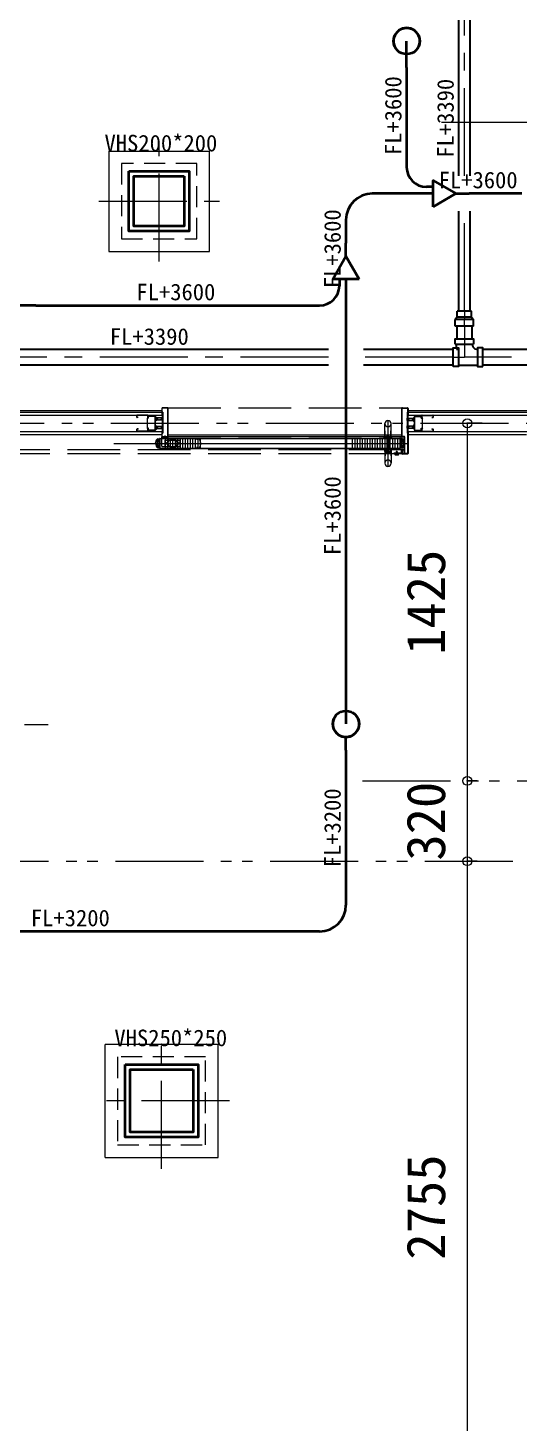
# Model space of a CAD drawing. Units: millimetres at full size. Extents: x -22551 to 92397, y -19340 to 14894.
# Drawn here: x -14276 to -12321, y -3469 to 2090 of the extents above; entities that cross this region are included whole.
import ezdxf
from ezdxf.enums import TextEntityAlignment as Align

# ---------------------------------------------------------------- set-up
doc = ezdxf.new("R2010")
doc.units = ezdxf.units.MM
doc.header["$LTSCALE"] = 70
doc.header["$PDMODE"] = 32
doc.header["$PDSIZE"] = 35
for name, pattern in [('CHAIN1', [8, 5, -1, 1, -1]), ('DASHED1', [1.8, 1.2, -0.6]), ('DASHED3', [4, 3, -1]), ('DOUBLE_CHAIN1', [8.8, 5, -1, 0.6, -0.6, 0.6, -1])]:
    doc.linetypes.add(name, pattern=pattern)
for name, color, linetype, lineweight in [('0-0_NoName', 7, 'Continuous', 15), ('1-6_配管－冷媒：冷媒配管用銅管', 5, 'Continuous', 40), ('2-0_通芯', 7, 'Continuous', 15), ('7-5_配管－給湯１１：ＨＴＬＰ', 7, 'Continuous', 15), ('7-C_配管－ドレン５：耐火二層管', 2, 'Continuous', 30), ('9-0_無題1', 5, 'Continuous', 40)]:
    doc.layers.add(name, color=color, linetype=linetype, lineweight=lineweight)
doc.styles.add('ＭＳ ゴシック', font='')
doc.styles.get('ＭＳ ゴシック').set_extended_font_data('MS Gothic')

# ---------------------------------------------------------------- blocks, each defined once
blk = doc.blocks.new('グループ部品-125')
at = {"layer": '2-0_通芯', "linetype": 'DOUBLE_CHAIN1'}
for p, q in [((-12629.45, 1714.3), (-3366.11, 1714.3)), ((-15176.92, 514.3), (-11285.68, 514.3)), ((-19833.39, -685.7), (-14195.09, -685.7)), ((-12944.02, -910.7), (-4791.66, -910.7)), ((-22551.09, -1230.7), (23861.61, -1230.7))]:
    blk.add_line(p, q, dxfattribs=at)
at = {"layer": '2-0_通芯'}
for p, q in [((-14593.39, 565.3), (-13742.39, 565.3)), ((-14593.39, 559.3), (-13742.39, 559.3)), ((-13742.39, 573.9), (-13742.39, 547.8)), ((-13740.79, 556.3), (-13742.39, 556.3)), ((-13740.79, 556.3), (-13740.79, 574.7)), ((-13718.99, 574.7), (-13740.79, 574.7)), ((-13738.49, 559.3), (-13740.79, 559.3)), ((-13740.79, 559.3), (-13740.79, 475.3)), ((-13719.79, 576.3), (-13739.99, 576.3)), ((-13738.49, 559.3), (-13738.49, 475.3)), ((-13718.99, 461.9), (-13718.99, 574.7)), ((-13717.39, 462.7), (-13717.39, 573.9)), ((-12787.39, 462.7), (-12787.39, 573.9)), ((-12785.79, 461.9), (-12785.79, 574.7)), ((-12785.79, 574.7), (-12763.99, 574.7)), ((-12784.99, 576.3), (-12764.79, 576.3)), ((-12766.29, 559.3), (-12763.99, 559.3)), ((-12763.99, 556.3), (-12763.99, 574.7)), ((-12763.99, 556.3), (-12762.39, 556.3)), ((-12762.39, 573.9), (-12762.39, 547.8)), ((-12762.39, 565.3), (-12070.39, 565.3)), ((-12762.39, 559.3), (-12070.39, 559.3)), ((-14604.89, 546.8), (-13742.39, 546.8)), ((-13842.39, 545.6), (-13842.39, 538)), ((-13798.19, 546), (-13841.59, 546)), ((-13841.59, 537.6), (-13841.59, 546)), ((-13837.39, 537.6), (-13841.59, 537.6)), ((-13798.59, 546.8), (-13841.19, 546.8)), ((-13837.39, 536.8), (-13841.19, 536.8)), ((-13837.39, 537.6), (-13837.39, 536.8)), ((-13798.19, 537.13), (-13800.19, 535.13)), ((-13800.19, 493.47), (-13800.19, 535.13)), ((-13797.74, 536.45), (-13799.39, 534.8)), ((-13799.39, 493.8), (-13799.39, 534.8)), ((-13798.19, 537.13), (-13798.19, 546)), ((-13797.39, 534.3), (-13797.39, 545.6)), ((-13795.09, 534.3), (-13797.39, 534.3)), ((-13769.69, 542), (-13795.09, 542)), ((-13795.09, 534.3), (-13795.09, 542)), ((-13769.79, 544.3), (-13794.99, 544.3)), ((-13769.69, 486.6), (-13769.69, 542)), ((-13767.39, 486.7), (-13767.39, 541.9)), ((-13766.36, 534.67), (-13760.02, 528.33)), ((-13764.75, 535.89), (-13758.79, 529.93)), ((-13738.89, 536.3), (-13762.89, 536.3)), ((-13738.89, 527.3), (-13762.89, 527.3)), ((-13738.89, 501.3), (-13762.89, 501.3)), ((-13740.04, 535.3), (-13751.59, 535.3)), ((-13737.73, 528.3), (-13751.59, 528.3)), ((-13740.38, 533.8), (-13745.15, 533.8)), ((-13737.4, 529.8), (-13745.15, 529.8)), ((-12854.89, 455.8), (-12854.89, 513.3)), ((-12842.39, 526.8), (-12842.39, 341.8)), ((-12829.89, 455.8), (-12829.89, 513.3)), ((-12767.38, 531.8), (-12759.63, 531.8)), ((-12767.38, 501.8), (-12759.63, 501.8)), ((-12767.04, 533.3), (-12753.19, 533.3)), ((-12767.04, 503.3), (-12753.19, 503.3)), ((-12765.89, 534.3), (-12741.89, 534.3)), ((-12765.89, 525.3), (-12741.89, 525.3)), ((-12765.89, 504.3), (-12741.89, 504.3)), ((-12764.73, 526.3), (-12753.19, 526.3)), ((-12764.4, 527.8), (-12759.63, 527.8)), ((-12762.39, 546.8), (-12070.39, 546.8)), ((-12739.84, 525.52), (-12745.98, 531.66)), ((-12739.84, 495.52), (-12745.98, 501.66)), ((-12738.42, 526.93), (-12744.76, 533.27)), ((-12738.42, 496.93), (-12744.76, 503.27)), ((-12737.39, 486.7), (-12737.39, 541.9)), ((-12735.09, 542), (-12709.69, 542)), ((-12735.09, 486.6), (-12735.09, 542)), ((-12734.99, 544.3), (-12709.79, 544.3)), ((-12709.69, 534.3), (-12709.69, 542)), ((-12709.69, 534.3), (-12707.39, 534.3)), ((-12707.39, 545.6), (-12707.39, 534.3)), ((-12707.04, 536.45), (-12705.39, 534.8)), ((-12706.59, 546), (-12663.19, 546)), ((-12706.59, 537.13), (-12706.59, 546)), ((-12706.59, 537.13), (-12704.59, 535.13)), ((-12706.19, 546.8), (-12663.59, 546.8)), ((-12705.39, 493.8), (-12705.39, 534.8)), ((-12704.59, 493.47), (-12704.59, 535.13)), ((-12667.39, 537.6), (-12663.19, 537.6)), ((-12667.39, 537.6), (-12667.39, 536.8)), ((-12667.39, 536.8), (-12663.59, 536.8)), ((-12663.19, 537.6), (-12663.19, 546)), ((-12662.39, 545.6), (-12662.39, 538)), ((-14567.39, 481.8), (-13742.39, 481.8)), ((-14567.39, 469.3), (-13742.39, 469.3)), ((-13842.39, 490.6), (-13842.39, 483)), ((-13841.59, 482.6), (-13841.59, 491)), ((-13837.39, 491), (-13841.59, 491)), ((-13798.19, 482.6), (-13841.59, 482.6)), ((-13837.39, 491.8), (-13841.19, 491.8)), ((-13798.59, 481.8), (-13841.19, 481.8)), ((-13837.39, 491.8), (-13837.39, 491)), ((-13800.19, 493.47), (-13798.19, 491.47)), ((-13799.39, 493.8), (-13797.74, 492.15)), ((-13798.19, 482.6), (-13798.19, 491.47)), ((-13795.09, 494.3), (-13797.39, 494.3)), ((-13797.39, 483), (-13797.39, 494.3)), ((-13795.09, 486.6), (-13795.09, 494.3)), ((-13769.69, 486.6), (-13795.09, 486.6)), ((-13769.79, 484.3), (-13794.99, 484.3)), ((-13767.31, 434.84), (-13763.42, 448.66)), ((-13766.36, 493.93), (-13760.02, 500.27)), ((-13765.76, 434.84), (-13761.97, 448.25)), ((-13764.75, 492.7), (-13758.79, 498.66)), ((-13738.89, 492.3), (-13762.89, 492.3)), ((-13759.89, 450.8), (-13759.89, 444.3)), ((-13758.6, 452.3), (-13752.39, 452.3)), ((-13758.39, 450.8), (-13758.39, 448.3)), ((-13758.39, 448.3), (-13757.39, 448.3)), ((-13757.39, 448.3), (-13757.39, 444.05)), ((-13753.74, 448.3), (-13756.89, 448.3)), ((-13756.39, 451.1), (-13753.59, 451.1)), ((-13756.19, 446.55), (-13756.19, 444.05)), ((-13755.69, 447.05), (-13754.39, 447.05)), ((-13753.89, 446.55), (-13753.89, 442.05)), ((-13753.74, 447.3), (-13753.28, 445.19)), ((-13753.59, 451.1), (-13753.59, 448.3)), ((-13753.59, 448.3), (-13752.39, 448.3)), ((-13752.79, 444.8), (-13750.89, 444.8)), ((-13752.75, 447.46), (-13752.39, 445.8)), ((-13752.39, 452.3), (-13752.39, 448.3)), ((-13752.39, 445.8), (-13750.89, 445.8)), ((-13751.99, 453.4), (-13751.99, 446.8)), ((-13751.99, 446.8), (-13751.39, 446.8)), ((-13737.73, 500.3), (-13751.59, 500.3)), ((-13740.04, 493.3), (-13751.59, 493.3)), ((-13751.39, 453.7), (-13751.39, 446.8)), ((-13751.39, 453.7), (-12793.39, 453.7)), ((-13751.09, 454.3), (-12793.69, 454.3)), ((-13750.89, 453.55), (-13750.39, 453.55)), ((-13750.89, 423.8), (-13750.89, 444.8)), ((-13749.89, 453.7), (-13749.89, 414.9)), ((-13737.4, 498.8), (-13745.15, 498.8)), ((-13740.38, 494.8), (-13745.15, 494.8)), ((-13742.39, 480.8), (-13742.39, 462.7)), ((-13742.39, 478.3), (-13740.79, 478.3)), ((-13742.39, 460.3), (-13717.39, 460.3)), ((-13742.39, 454.3), (-13742.39, 460.3)), ((-13742.39, 457.1), (-13717.39, 457.1)), ((-13740.79, 461.9), (-13740.79, 478.3)), ((-13740.79, 475.3), (-13738.49, 475.3)), ((-13740.79, 461.9), (-13718.99, 461.9)), ((-13739.99, 460.3), (-13719.79, 460.3)), ((-13729.89, 453.7), (-13729.89, 414.9)), ((-13719.89, 453.7), (-13719.89, 414.9)), ((-13717.39, 468.3), (-12787.39, 468.3)), ((-13717.39, 462.3), (-12787.39, 462.3)), ((-13715.79, 460.3), (-13686.39, 460.3)), ((-13715.79, 454.3), (-13686.39, 454.3)), ((-13709.89, 453.7), (-13709.89, 414.9)), ((-13699.89, 453.7), (-13699.89, 414.9)), ((-13689.89, 453.7), (-13689.89, 414.9)), ((-13679.89, 453.7), (-13679.89, 414.9)), ((-13669.89, 453.7), (-13669.89, 414.9)), ((-13659.89, 453.7), (-13659.89, 414.9)), ((-13649.89, 453.7), (-13649.89, 414.9)), ((-13639.89, 453.7), (-13639.89, 414.9)), ((-13629.89, 453.7), (-13629.89, 414.9)), ((-13619.89, 453.7), (-13619.89, 414.9)), ((-13609.89, 453.7), (-13609.89, 414.9)), ((-13599.89, 453.7), (-13599.89, 414.9)), ((-13589.89, 453.7), (-13589.89, 414.9)), ((-12984.89, 453.7), (-12984.89, 414.9)), ((-12974.89, 453.7), (-12974.89, 414.9)), ((-12964.89, 453.7), (-12964.89, 414.9)), ((-12954.89, 453.7), (-12954.89, 414.9)), ((-12944.89, 453.7), (-12944.89, 414.9)), ((-12934.89, 453.7), (-12934.89, 414.9)), ((-12924.89, 453.7), (-12924.89, 414.9)), ((-12914.89, 453.7), (-12914.89, 414.9)), ((-12904.89, 453.7), (-12904.89, 414.9)), ((-12894.89, 453.7), (-12894.89, 414.9)), ((-12884.89, 453.7), (-12884.89, 414.9)), ((-12874.89, 453.7), (-12874.89, 414.9)), ((-12864.89, 453.7), (-12864.89, 414.9)), ((-12857.39, 455.8), (-12827.39, 455.8)), ((-12857.39, 454.3), (-12857.39, 455.8)), ((-12857.39, 454.3), (-12827.39, 454.3)), ((-12854.89, 453.7), (-12854.89, 414.9)), ((-12827.39, 454.3), (-12827.39, 455.8)), ((-12824.89, 453.7), (-12824.89, 414.9)), ((-12814.89, 453.7), (-12814.89, 414.9)), ((-12804.89, 453.7), (-12804.89, 414.9)), ((-12794.89, 453.7), (-12794.89, 414.9)), ((-12793.89, 453.55), (-12794.39, 453.55)), ((-12793.89, 448.55), (-12793.89, 445.8)), ((-12793.39, 448.55), (-12793.89, 448.55)), ((-12792.39, 445.8), (-12793.89, 445.8)), ((-12791.99, 444.8), (-12793.89, 444.8)), ((-12793.89, 444.8), (-12793.89, 423.8)), ((-12793.39, 453.7), (-12793.39, 446.8)), ((-12792.79, 446.8), (-12793.39, 446.8)), ((-12792.79, 453.4), (-12792.79, 446.8)), ((-12792.39, 452.3), (-12792.39, 448.3)), ((-12786.17, 452.3), (-12792.39, 452.3)), ((-12791.19, 448.3), (-12792.39, 448.3)), ((-12792.03, 447.46), (-12792.39, 445.8)), ((-12791.04, 447.3), (-12791.5, 445.19)), ((-12791.19, 451.1), (-12791.19, 448.3)), ((-12788.39, 451.1), (-12791.19, 451.1)), ((-12791.04, 448.3), (-12787.89, 448.3)), ((-12790.89, 446.55), (-12790.89, 442.05)), ((-12789.09, 447.05), (-12790.39, 447.05)), ((-12788.59, 446.55), (-12788.59, 444.05)), ((-12786.39, 450.8), (-12786.39, 448.3)), ((-12778.19, 461.9), (-12785.79, 461.9)), ((-12777.39, 460.3), (-12784.99, 460.3)), ((-12784.89, 450.8), (-12784.89, 444.3)), ((-12779.02, 434.84), (-12782.81, 448.25)), ((-12777.46, 434.84), (-12781.36, 448.66)), ((-12777.39, 395.3), (-12777.39, 460.3)), ((-12775.79, 394.5), (-12775.79, 459.5)), ((-12763.99, 475.3), (-12766.29, 475.3)), ((-12765.89, 495.3), (-12741.89, 495.3)), ((-12764.73, 496.3), (-12753.19, 496.3)), ((-12764.4, 497.8), (-12759.63, 497.8)), ((-12762.39, 478.3), (-12763.99, 478.3)), ((-12763.99, 392.9), (-12763.99, 478.3)), ((-12762.39, 481.8), (-11990.89, 481.8)), ((-12762.39, 480.8), (-12762.39, 393.7)), ((-12762.39, 469.3), (-12290.89, 469.3)), ((-12735.09, 486.6), (-12709.69, 486.6)), ((-12734.99, 484.3), (-12709.79, 484.3)), ((-12709.69, 494.3), (-12707.39, 494.3)), ((-12709.69, 486.6), (-12709.69, 494.3)), ((-12707.39, 494.3), (-12707.39, 483)), ((-12705.39, 493.8), (-12707.04, 492.15)), ((-12704.59, 493.47), (-12706.59, 491.47)), ((-12706.59, 482.6), (-12706.59, 491.47)), ((-12706.59, 482.6), (-12663.19, 482.6)), ((-12706.19, 481.8), (-12663.59, 481.8)), ((-12667.39, 491.8), (-12663.59, 491.8)), ((-12667.39, 491.8), (-12667.39, 491)), ((-12667.39, 491), (-12663.19, 491)), ((-12663.19, 482.6), (-12663.19, 491)), ((-12662.39, 490.6), (-12662.39, 483)), ((-13933.64, 434.3), (-12762.39, 434.3)), ((-13767.31, 433.76), (-13763.42, 419.94)), ((-13765.76, 433.76), (-13761.97, 420.35)), ((-13759.89, 444.3), (-13758.89, 444.3)), ((-13759.89, 417.8), (-13759.89, 424.3)), ((-13759.89, 424.3), (-13758.89, 424.3)), ((-13758.89, 424.3), (-13758.89, 444.3)), ((-13758.6, 416.3), (-13752.39, 416.3)), ((-13758.39, 417.8), (-13758.39, 420.3)), ((-13758.39, 420.3), (-13757.39, 420.3)), ((-13757.39, 444.05), (-13756.19, 444.05)), ((-13757.39, 442.05), (-13753.89, 442.05)), ((-13757.39, 426.55), (-13757.39, 442.05)), ((-13757.39, 426.55), (-13753.89, 426.55)), ((-13757.39, 420.3), (-13757.39, 424.55)), ((-13757.39, 424.55), (-13756.19, 424.55)), ((-13753.74, 420.3), (-13756.89, 420.3)), ((-13756.39, 417.5), (-13753.59, 417.5)), ((-13756.19, 422.05), (-13756.19, 424.55)), ((-13755.69, 421.55), (-13754.39, 421.55)), ((-13753.89, 422.05), (-13753.89, 426.55)), ((-13753.74, 421.3), (-13753.28, 423.41)), ((-13753.59, 420.3), (-13752.39, 420.3)), ((-13753.59, 417.5), (-13753.59, 420.3)), ((-13752.79, 423.8), (-13750.89, 423.8)), ((-13752.75, 421.14), (-13752.39, 422.8)), ((-13752.39, 422.8), (-13750.89, 422.8)), ((-13752.39, 416.3), (-13752.39, 420.3)), ((-13751.99, 421.8), (-13751.99, 415.2)), ((-13751.39, 420.05), (-13750.89, 420.05)), ((-13751.39, 414.9), (-12793.39, 414.9)), ((-13751.09, 414.3), (-12793.69, 414.3)), ((-13750.89, 420.05), (-13750.89, 422.8)), ((-13750.89, 415.05), (-13750.39, 415.05)), ((-13715.79, 414.3), (-13686.39, 414.3)), ((-12857.39, 414.3), (-12857.39, 412.8)), ((-12857.39, 414.3), (-12827.39, 414.3)), ((-12854.89, 412.8), (-12854.89, 355.3)), ((-12829.89, 412.8), (-12829.89, 355.3)), ((-12827.39, 414.3), (-12827.39, 412.8)), ((-12793.89, 415.05), (-12794.39, 415.05)), ((-12791.99, 423.8), (-12793.89, 423.8)), ((-12792.39, 422.8), (-12793.89, 422.8)), ((-12792.79, 421.8), (-12793.39, 421.8)), ((-12793.39, 421.8), (-12793.39, 414.9)), ((-12792.79, 421.8), (-12792.79, 415.2)), ((-12792.03, 421.14), (-12792.39, 422.8)), ((-12792.39, 416.3), (-12792.39, 420.3)), ((-12791.19, 420.3), (-12792.39, 420.3)), ((-12786.17, 416.3), (-12792.39, 416.3)), ((-12791.04, 421.3), (-12791.5, 423.41)), ((-12791.19, 417.5), (-12791.19, 420.3)), ((-12788.39, 417.5), (-12791.19, 417.5)), ((-12791.04, 420.3), (-12787.89, 420.3)), ((-12787.39, 442.05), (-12790.89, 442.05)), ((-12787.39, 426.55), (-12790.89, 426.55)), ((-12790.89, 422.05), (-12790.89, 426.55)), ((-12789.09, 421.55), (-12790.39, 421.55)), ((-12787.39, 444.05), (-12788.59, 444.05)), ((-12787.39, 424.55), (-12788.59, 424.55)), ((-12788.59, 422.05), (-12788.59, 424.55)), ((-12787.39, 426.55), (-12787.39, 442.05)), ((-12787.39, 420.3), (-12787.39, 424.55)), ((-12786.39, 420.3), (-12787.39, 420.3)), ((-12787.39, 405.9), (-12787.39, 393.7)), ((-12786.39, 417.8), (-12786.39, 420.3)), ((-12784.89, 444.3), (-12785.89, 444.3)), ((-12785.89, 424.3), (-12785.89, 444.3)), ((-12784.89, 424.3), (-12785.89, 424.3)), ((-12777.39, 406.7), (-12785.79, 406.7)), ((-12785.79, 406.7), (-12785.79, 392.9)), ((-12763.99, 392.9), (-12785.79, 392.9)), ((-12777.39, 408.3), (-12784.99, 408.3)), ((-12764.79, 391.3), (-12784.99, 391.3)), ((-12784.89, 417.8), (-12784.89, 424.3)), ((-12779.02, 433.76), (-12782.81, 420.35)), ((-12777.46, 433.76), (-12781.36, 419.94)), ((-12764.99, 394.5), (-12775.79, 394.5)), ((-12764.99, 392.9), (-12764.99, 394.5))]:
    blk.add_line(p, q, dxfattribs=at)
at = {"layer": '2-0_通芯', "linetype": 'DASHED3'}
for p, q in [((-13717.39, 576.3), (-12784.99, 576.3)), ((-12766.29, 559.3), (-12766.29, 475.3)), ((-12763.99, 559.3), (-12763.99, 475.3)), ((-13742.39, 422.8), (-13742.39, 454.3)), ((-13734.14, 457.1), (-13732.14, 459.1)), ((-13732.14, 460.3), (-13732.14, 459.1)), ((-13727.64, 459.1), (-13732.14, 459.1)), ((-13729.89, 452.8), (-13729.89, 465.3)), ((-13729.89, 446.8), (-13669.89, 446.8)), ((-13729.89, 421.8), (-13729.89, 446.8)), ((-13727.64, 460.3), (-13727.64, 459.1)), ((-13725.64, 457.1), (-13727.64, 459.1)), ((-13717.39, 460.3), (-12784.99, 460.3)), ((-13669.89, 421.8), (-13669.89, 446.8)), ((-13596.17, 452.3), (-13602.39, 452.3)), ((-13602.39, 448.3), (-13602.39, 452.3)), ((-13587.39, 434.58), (-13591.36, 448.66)), ((-12853.39, 455.8), (-12853.39, 483.66)), ((-12846.39, 468.01), (-12846.39, 401.3)), ((-12844.89, 453.7), (-12844.89, 414.9)), ((-12838.39, 401.3), (-12838.39, 468.01)), ((-12834.89, 453.7), (-12834.89, 414.9)), ((-12831.39, 455.8), (-12831.39, 483.66)), ((-12787.89, 460.3), (-12787.89, 393.3)), ((-12787.89, 408.3), (-14567.39, 408.3)), ((-12787.89, 393.3), (-14567.39, 393.3)), ((-13741.39, 421.8), (-13669.89, 421.8)), ((-13727.39, 434.3), (-13672.49, 434.3)), ((-13722.39, 439.3), (-13722.39, 429.3)), ((-13677.39, 429.3), (-13677.39, 439.3)), ((-13602.39, 416.3), (-13602.39, 420.3)), ((-13596.17, 416.3), (-13602.39, 416.3)), ((-13587.39, 434.02), (-13591.36, 419.94)), ((-13587.39, 434.58), (-13587.39, 434.02)), ((-12857.39, 412.8), (-12827.39, 412.8)), ((-12855.49, 404.8), (-12850.31, 404.8)), ((-12854.69, 401.3), (-12854.89, 401.3)), ((-12854.69, 401.3), (-12854.69, 408.3)), ((-12854.69, 408.3), (-12852.69, 406.3)), ((-12854.69, 401.3), (-12852.69, 403.3)), ((-12853.39, 412.8), (-12853.39, 384.93)), ((-12852.89, 412.8), (-12852.89, 402.3)), ((-12852.69, 406.3), (-12850.31, 406.3)), ((-12852.69, 403.3), (-12850.31, 403.3)), ((-12851.89, 401.3), (-12832.89, 401.3)), ((-12849.39, 401.3), (-12849.39, 397.64)), ((-12835.39, 399.3), (-12849.39, 399.3)), ((-12835.39, 401.3), (-12835.39, 397.64)), ((-12832.09, 406.3), (-12834.47, 406.3)), ((-12834.47, 404.8), (-12829.29, 404.8)), ((-12832.09, 403.3), (-12834.47, 403.3)), ((-12830.09, 408.3), (-12832.09, 406.3)), ((-12830.09, 401.3), (-12832.09, 403.3)), ((-12831.89, 412.8), (-12831.89, 402.3)), ((-12831.39, 412.8), (-12831.39, 384.93)), ((-12830.09, 401.3), (-12830.09, 408.3)), ((-12830.09, 401.3), (-12829.89, 401.3)), ((-12817.39, 394.5), (-12817.39, 396.1)), ((-12817.39, 394.5), (-12789.79, 394.5)), ((-12813.39, 392.5), (-12813.89, 392)), ((-12813.89, 388.5), (-12813.89, 392)), ((-12801.39, 392.5), (-12813.39, 392.5)), ((-12812.39, 392.5), (-12812.39, 393.3)), ((-12809.39, 402.1), (-12809.39, 393.3)), ((-12807.39, 387.5), (-12807.39, 402.5)), ((-12805.79, 402.5), (-12805.39, 402.1)), ((-12805.39, 402.1), (-12805.39, 393.3)), ((-12802.39, 392.5), (-12802.39, 393.3)), ((-12801.39, 392.5), (-12800.89, 392)), ((-12800.89, 388.5), (-12800.89, 392)), ((-12788.99, 407.5), (-12787.39, 407.5)), ((-12787.39, 396.9), (-12787.39, 407.5)), ((-12812.89, 387.5), (-12813.89, 388.5)), ((-12801.89, 387.5), (-12812.89, 387.5)), ((-12800.89, 388.5), (-12801.89, 387.5))]:
    blk.add_line(p, q, dxfattribs=at)
at = {"layer": '2-0_通芯'}
for points in [[(-13759.89, 450.8), (-13757.39, 450.8), (-13756.39, 451.1)], [(-13756.39, 445.8), (-13756.39, 447.3), (-13753.74, 447.3)], [(-13751.39, 448.55), (-13750.89, 448.55), (-13750.89, 445.8)], [(-13717.39, 451.8), (-13717.39, 454.3), (-13717.39, 460.3)], [(-12788.39, 445.8), (-12788.39, 447.3), (-12791.04, 447.3)], [(-12784.89, 450.8), (-12787.39, 450.8), (-12788.39, 451.1)], [(-12786.39, 448.3), (-12787.39, 448.3), (-12787.39, 444.05)], [(-13759.89, 417.8), (-13757.39, 417.8), (-13756.39, 417.5)], [(-13756.39, 422.8), (-13756.39, 421.3), (-13753.74, 421.3)], [(-13751.99, 421.8), (-13751.39, 421.8), (-13751.39, 414.9)], [(-13749.89, 434.6), (-13750.19, 434.3), (-13749.89, 434)], [(-12794.89, 434), (-12794.59, 434.3), (-12794.89, 434.6)], [(-12793.39, 420.05), (-12793.89, 420.05), (-12793.89, 422.8)], [(-12788.39, 422.8), (-12788.39, 421.3), (-12791.04, 421.3)], [(-12784.89, 417.8), (-12787.39, 417.8), (-12788.39, 417.5)]]:
    blk.add_lwpolyline(points, dxfattribs=at)
at = {"layer": '2-0_通芯', "linetype": 'DASHED3'}
for points in [[(-12817.39, 396.1), (-12788.99, 396.1), (-12788.99, 407.5)], [(-12805.79, 402.5), (-12808.99, 402.5), (-12809.39, 402.1)]]:
    blk.add_lwpolyline(points, dxfattribs=at)
at = {"layer": '2-0_通芯'}
for centre in [(-13762.89, 531.8), (-13762.89, 496.8), (-12741.89, 529.8), (-12741.89, 499.8)]:
    blk.add_circle(centre, 4.5, dxfattribs=at)
at = {"layer": '2-0_通芯', "linetype": 'DASHED3'}
for centre, radius in [((-13699.89, 434.3), 17.5), ((-13722.39, 434.3), 3.25), ((-13722.39, 434.3), 3), ((-13722.39, 434.3), 2.5), ((-13677.39, 434.3), 3.25), ((-13677.39, 434.3), 3), ((-13677.39, 434.3), 2.5)]:
    blk.add_circle(centre, radius, dxfattribs=at)
at = {"layer": '2-0_通芯'}
for centre, radius, start, end in [((-13739.99, 573.9), 2.4, 90, 180), ((-13719.79, 573.9), 2.4, 0, 90), ((-12784.99, 573.9), 2.4, 90, 180), ((-12764.79, 573.9), 2.4, 0, 90), ((-13841.19, 545.6), 1.2, 90, 180), ((-13841.19, 538), 1.2, 180, 270), ((-13798.59, 545.6), 1.2, 0, 90), ((-13798.59, 537.3), 1.2, 315, 0), ((-13794.99, 541.9), 2.4, 90, 180), ((-13769.79, 541.9), 2.4, 0, 90), ((-13766.82, 535.26), 4.02, 14.9838, 98.17994), ((-13766.82, 528.34), 4.02, 261.82006, 345.0162), ((-13766.82, 500.26), 4.02, 14.9838, 98.17994), ((-13740.79, 536.3), 1, 90, 244.15807), ((-13740.79, 534.5), 1, 90, 244.15807), ((-13740.79, 532.7), 1, 90, 244.15807), ((-13740.79, 530.9), 1, 90, 244.15807), ((-13740.79, 529.1), 1, 90, 244.15807), ((-13740.79, 527.3), 1, 90, 270), ((-13740.79, 501.3), 1, 90, 270), ((-13740.79, 499.5), 1, 115.84193, 270), ((-13737.95, 534.05), 2.44, 112.61986, 247.38014), ((-13739.83, 534.05), 2.44, 292.61986, 67.38014), ((-13739.83, 529.55), 2.44, 292.61986, 67.38014), ((-13739.83, 499.05), 2.44, 292.61986, 67.38014), ((-12842.39, 513.3), 12.5, 0, 180), ((-12764.95, 532.05), 2.44, 112.61986, 247.38014), ((-12764.95, 527.55), 2.44, 112.61986, 247.38014), ((-12764.95, 502.05), 2.44, 112.61986, 247.38014), ((-12766.83, 527.55), 2.44, 292.61986, 67.38014), ((-12763.99, 534.3), 1, 270, 90), ((-12763.99, 532.5), 1, 270, 64.15807), ((-12763.99, 530.7), 1, 270, 64.15807), ((-12763.99, 528.9), 1, 270, 64.15807), ((-12763.99, 527.1), 1, 270, 64.15807), ((-12763.99, 525.3), 1, 270, 64.15807), ((-12763.99, 504.3), 1, 270, 90), ((-12763.99, 502.5), 1, 270, 64.15807), ((-12763.99, 500.7), 1, 270, 64.15807), ((-12737.96, 533.26), 4.02, 81.82006, 165.0162), ((-12737.96, 526.34), 4.02, 194.9838, 278.17994), ((-12737.96, 503.26), 4.02, 81.82006, 165.0162), ((-12734.99, 541.9), 2.4, 90, 180), ((-12709.79, 541.9), 2.4, 0, 90), ((-12706.19, 545.6), 1.2, 90, 180), ((-12706.19, 537.3), 1.2, 180, 225), ((-12663.59, 545.6), 1.2, 0, 90), ((-12663.59, 538), 1.2, 270, 0), ((-13841.19, 490.6), 1.2, 90, 180), ((-13841.19, 483), 1.2, 180, 270), ((-13798.59, 483), 1.2, 270, 0), ((-13798.59, 491.3), 1.2, 0, 45), ((-13794.99, 486.7), 2.4, 180, 270), ((-13769.79, 486.7), 2.4, 270, 0), ((-13766.82, 493.34), 4.02, 261.82006, 345.0162), ((-13758.6, 447.3), 5, 90, 164.24546), ((-13758.6, 447.3), 3.5, 111.53229, 164.24546), ((-13756.89, 447.8), 0.5, 90, 180), ((-13756.89, 445.8), 0.5, 180, 270), ((-13756.89, 445.8), 0.5, 270, 0), ((-13755.69, 446.55), 0.5, 90, 180), ((-13754.39, 446.55), 0.5, 0, 90), ((-13753.74, 447.3), 1, 9.21899, 90), ((-13752.79, 445.3), 0.5, 192.33073, 270), ((-13751.09, 453.4), 0.9, 90, 180), ((-13750.89, 453.05), 0.5, 89.99996, 180.00004), ((-13750.39, 453.05), 0.5, 359.99996, 90.00004), ((-13739.99, 462.7), 2.4, 180, 270), ((-13740.79, 497.7), 1, 115.84193, 270), ((-13740.79, 495.9), 1, 115.84193, 270), ((-13740.79, 494.1), 1, 115.84193, 270), ((-13740.79, 492.3), 1, 115.84193, 270), ((-13737.95, 494.55), 2.44, 112.61986, 247.38014), ((-13739.83, 494.55), 2.44, 292.61986, 67.38014), ((-13719.79, 462.7), 2.4, 270, 0), ((-12794.39, 453.05), 0.5, 89.99996, 180.00004), ((-12793.89, 453.05), 0.5, 359.99996, 90.00004), ((-12793.69, 453.4), 0.9, 0, 90), ((-12791.04, 447.3), 1, 90, 170.78101), ((-12791.99, 445.3), 0.5, 270, 347.66927), ((-12790.39, 446.55), 0.5, 90, 180), ((-12789.09, 446.55), 0.5, 0, 90), ((-12787.89, 445.8), 0.5, 180, 270), ((-12787.89, 447.8), 0.5, 0, 90), ((-12787.89, 445.8), 0.5, 270, 0), ((-12784.99, 462.7), 2.4, 180, 270), ((-12786.17, 447.3), 5, 15.75454, 90), ((-12786.17, 447.3), 3.5, 15.75454, 68.46771), ((-12778.19, 459.5), 2.4, 0, 90), ((-12764.95, 497.55), 2.44, 112.61986, 247.38014), ((-12766.83, 497.55), 2.44, 292.61986, 67.38014), ((-12763.99, 498.9), 1, 270, 64.15807), ((-12763.99, 497.1), 1, 270, 64.15807), ((-12763.99, 495.3), 1, 270, 64.15807), ((-12737.96, 496.34), 4.02, 194.9838, 278.17994), ((-12734.99, 486.7), 2.4, 180, 270), ((-12709.79, 486.7), 2.4, 270, 0), ((-12706.19, 491.3), 1.2, 135, 180), ((-12706.19, 483), 1.2, 180, 270), ((-12663.59, 490.6), 1.2, 0, 90), ((-12663.59, 483), 1.2, 270, 0), ((-13765.39, 434.3), 2, 164.24546, 195.75454), ((-13763.83, 434.3), 2, 164.24546, 195.75454), ((-13758.6, 421.3), 5, 195.75454, 270), ((-13758.6, 421.3), 3.5, 195.75454, 248.46771), ((-13756.89, 422.8), 0.5, 90, 180), ((-13756.89, 420.8), 0.5, 180, 270), ((-13756.89, 422.8), 0.5, 0, 90), ((-13755.69, 422.05), 0.5, 180, 270), ((-13754.39, 422.05), 0.5, 270, 0), ((-13753.74, 421.3), 1, 270, 350.78101), ((-13752.79, 423.3), 0.5, 90, 167.66927), ((-13751.09, 415.2), 0.9, 180, 270), ((-13750.89, 415.55), 0.5, 179.99996, 270.00004), ((-13750.39, 415.55), 0.5, 269.99996, 0.00004), ((-12794.39, 415.55), 0.5, 179.99996, 270.00004), ((-12793.89, 415.55), 0.5, 269.99996, 0.00004), ((-12793.69, 415.2), 0.9, 270, 0), ((-12791.04, 421.3), 1, 189.21899, 270), ((-12791.99, 423.3), 0.5, 12.33073, 90), ((-12790.39, 422.05), 0.5, 180, 270), ((-12789.09, 422.05), 0.5, 270, 0), ((-12787.89, 422.8), 0.5, 90, 180), ((-12787.89, 422.8), 0.5, 0, 90), ((-12787.89, 420.8), 0.5, 270, 0), ((-12784.99, 405.9), 2.4, 90, 180), ((-12784.99, 393.7), 2.4, 180, 270), ((-12786.17, 421.3), 5, 270, 344.24546), ((-12786.17, 421.3), 3.5, 291.53229, 344.24546), ((-12780.95, 434.3), 2, 344.24546, 15.75454), ((-12779.39, 434.3), 2, 344.24546, 15.75454), ((-12774.99, 395.3), 2.4, 180, 270), ((-12764.79, 393.7), 2.4, 270, 0), ((-12842.39, 355.3), 12.5, 180, 0)]:
    blk.add_arc(centre, radius, start, end, dxfattribs=at)
at = {"layer": '2-0_通芯', "linetype": 'DASHED3'}
for centre, radius, start, end in [((-12842.39, 513.3), 12.5, 180, 0), ((-13712.39, 451.8), 5, 180, 270), ((-13670.89, 445.8), 1, 0, 90), ((-13596.17, 447.3), 5, 15.75454, 90), ((-13741.39, 422.8), 1, 180, 270), ((-13670.89, 422.8), 1, 270, 0), ((-13596.17, 421.3), 5, 270, 344.24546), ((-12844.98, 404.8), 10.51, 160.54484, 199.45516), ((-12851.89, 402.3), 1, 180, 270), ((-12846.39, 397.64), 3, 180, 254.53399), ((-12842.39, 412.1), 18, 254.53399, 285.46601), ((-12838.39, 397.64), 3, 285.46601, 0), ((-12832.89, 402.3), 1, 270, 0), ((-12839.8, 404.8), 10.51, 340.54484, 19.45516), ((-12789.79, 396.9), 2.4, 270, 0), ((-12842.39, 355.3), 12.5, 0, 180)]:
    blk.add_arc(centre, radius, start, end, dxfattribs=at)

msp = doc.modelspace()

# ---------------------------------------------------------------- linework, layer by layer
at = {"layer": '0-0_NoName'}
for p, q in [((-12526.65, 514.3), (-12526.65, -910.7)), ((-12467.99, 514.3), (-12526.65, 514.3)), ((-12526.65, -910.7), (-12526.65, -1230.7)), ((-12486.88, -910.7), (-12526.65, -910.7)), ((-12526.65, -1230.7), (-12526.65, -3985.7)), ((-12486.88, -1230.7), (-12526.65, -1230.7))]:
    msp.add_line(p, q, dxfattribs=at)
for p in [(-12526.65, 514.3), (-12526.65, -910.7), (-12526.65, -1230.7)]:
    msp.add_point(p, dxfattribs=at)
at = {"layer": '1-6_配管－冷媒：冷媒配管用銅管'}
for p, q in [((-12768.05, 1932.32), (-12768.05, 2037.32)), ((-12768.05, 1932.32), (-12768.05, 1534.92)), ((-12663.05, 1456.17), (-12689.3, 1456.17)), ((-12820.55, 1429.92), (-12904.69, 1429.92)), ((-12663.05, 1429.92), (-12820.55, 1429.92)), ((-12310.14, 1429.92), (-12519.61, 1429.92)), ((-13009.69, 1324.92), (-13009.69, 1232.17)), ((-13035.94, 1088.74), (-13035.94, 1062.49)), ((-13009.69, 1088.74), (-13009.69, 931.24)), ((-14243.82, 983.74), (-14348.82, 983.74)), ((-14243.82, 983.74), (-13114.69, 983.74)), ((-13009.69, 931.24), (-13009.69, -578.63)), ((-13009.69, -578.63), (-13009.69, -683.63)), ((-13009.69, -788.63), (-13009.69, -736.13)), ((-13009.69, -788.63), (-13009.69, -1405.53)), ((-13114.69, -1510.53), (-14979.52, -1510.53))]:
    msp.add_line(p, q, dxfattribs=at)
for points in [[(-12663.05, 1377.42), (-12663.05, 1482.42), (-12572.11, 1429.92)], [(-12663.05, 1377.42), (-12572.11, 1429.92), (-12519.61, 1429.92)], [(-12957.19, 1088.74), (-13009.69, 1179.67), (-13009.69, 1232.17)], [(-12957.19, 1088.74), (-13062.19, 1088.74), (-13009.69, 1179.67)]]:
    msp.add_lwpolyline(points, dxfattribs=at)
for centre in [(-12768.05, 2037.32), (-13009.69, -683.63)]:
    msp.add_circle(centre, 52.5, dxfattribs=at)
for centre, radius, start, end in [((-12768.05, 2037.32), 52.5, 300, 240), ((-12689.3, 1534.92), 78.75, 180, 270), ((-12904.69, 1324.92), 105, 90, 180), ((-13114.69, 1062.49), 78.75, 270, 0), ((-13009.69, -683.63), 52.5, 120, 60), ((-13114.69, -1405.53), 105, 270, 0)]:
    msp.add_arc(centre, radius, start, end, dxfattribs=at)
at = {"layer": '7-5_配管－給湯１１：ＨＴＬＰ', "linetype": 'CHAIN1'}
for p, q in [((-13753.39, 1159.3), (-13753.39, 1639.3)), ((-13993.39, 1399.3), (-13513.39, 1399.3)), ((-13743.39, -2455.7), (-13743.39, -1915.7)), ((-13473.39, -2185.7), (-14013.39, -2185.7))]:
    msp.add_line(p, q, dxfattribs=at)
at = {"layer": '7-5_配管－給湯１１：ＨＴＬＰ'}
for p, q in [((-13953.39, 1599.3), (-13553.39, 1599.3)), ((-13953.39, 1499.3), (-13953.39, 1299.3)), ((-13968.39, -2410.7), (-13968.39, -1960.7)), ((-13843.39, -2410.7), (-13643.39, -2410.7))]:
    msp.add_line(p, q, dxfattribs=at)
for points in [[(-13953.39, 1599.3), (-13953.39, 1199.3), (-13553.39, 1199.3), (-13553.39, 1599.3)], [(-13968.39, -2410.7), (-13518.39, -2410.7), (-13518.39, -1960.7), (-13968.39, -1960.7)]]:
    msp.add_lwpolyline(points, dxfattribs=at)
at = {"layer": '7-5_配管－給湯１１：ＨＴＬＰ', "linetype": 'DASHED1'}
for points in [[(-13903.39, 1249.3), (-13603.39, 1249.3), (-13603.39, 1549.3), (-13903.39, 1549.3)], [(-13568.39, -2360.7), (-13568.39, -2010.7), (-13918.39, -2010.7), (-13918.39, -2360.7)]]:
    msp.add_lwpolyline(points, close=True, dxfattribs=at)
at = {"layer": '7-C_配管－ドレン５：耐火二層管'}
for p, q in [((-12561.14, 2520.99), (-12561.14, 1499.92)), ((-12515.64, 1499.92), (-12515.64, 2520.99)), ((-12561.14, 1359.92), (-12561.14, 961.41)), ((-12515.64, 961.41), (-12515.64, 1359.92)), ((-12510.39, 961.41), (-12566.39, 961.41)), ((-12566.39, 937.41), (-12566.39, 961.41)), ((-12510.39, 937.41), (-12510.39, 961.41)), ((-12566.39, 937.41), (-12575.39, 928.41)), ((-12575.39, 901.41), (-12575.39, 928.41)), ((-12501.39, 928.41), (-12575.39, 928.41)), ((-12501.39, 901.41), (-12575.39, 901.41)), ((-12568.89, 901.41), (-12568.89, 851.41)), ((-12510.39, 937.41), (-12566.39, 937.41)), ((-12510.39, 937.41), (-12501.39, 928.41)), ((-12507.89, 851.41), (-12507.89, 901.41)), ((-12501.39, 901.41), (-12501.39, 928.41)), ((-13079.69, 807.91), (-14971.52, 807.91)), ((-12583.39, 807.91), (-12939.69, 807.91)), ((-12575.39, 829.41), (-12501.39, 829.41)), ((-12571.17, 825.45), (-12571.17, 829.41)), ((-12505.78, 825.56), (-12505.78, 829.41)), ((-12490.34, 810.12), (-12486.39, 810.12)), ((-11790.93, 807.91), (-12464.39, 807.91)), ((-14971.52, 746.91), (-13079.69, 746.91)), ((-12939.69, 746.91), (-12583.39, 746.91)), ((-12486.39, 744.72), (-12561.39, 744.72)), ((-12464.39, 746.91), (-11790.93, 746.91))]:
    msp.add_line(p, q, dxfattribs=at)
at = {"layer": '7-C_配管－ドレン５：耐火二層管', "color": 7, "linetype": 'CHAIN1', "lineweight": 15}
for p, q in [((-12538.39, 1499.92), (-12538.39, 2520.99)), ((-12538.39, 961.41), (-12538.39, 1359.92)), ((-12538.39, 961.41), (-12538.39, 931.41)), ((-12538.39, 901.41), (-12538.39, 931.41)), ((-12538.39, 901.41), (-12538.39, 851.41)), ((-12538.39, 851.41), (-12538.39, 777.41)), ((-13079.69, 777.41), (-14971.52, 777.41)), ((-12583.39, 777.41), (-12939.69, 777.41)), ((-12583.39, 777.41), (-12538.39, 777.41)), ((-12464.39, 777.41), (-12538.39, 777.41)), ((-11790.93, 777.41), (-12464.39, 777.41))]:
    msp.add_line(p, q, dxfattribs=at)
at = {"layer": '7-C_配管－ドレン５：耐火二層管'}
msp.add_lwpolyline([(-12575.39, 829.41), (-12575.39, 851.41), (-12501.39, 851.41), (-12501.39, 829.41)], dxfattribs=at)
for points in [[(-12583.39, 740.41), (-12583.39, 814.41), (-12561.39, 814.41), (-12561.39, 740.41)], [(-12464.39, 740.41), (-12464.39, 814.41), (-12486.39, 814.41), (-12486.39, 740.41)]]:
    msp.add_lwpolyline(points, close=True, dxfattribs=at)
for centre, radius, end in [((-12532.57, 825.45), 38.6, 210), ((-12490.34, 825.56), 15.44, 270)]:
    msp.add_arc(centre, radius, 180, end, dxfattribs=at)
at = {"layer": '9-0_無題1'}
for points in [[(-13873.39, 1519.3), (-13633.39, 1519.3), (-13633.39, 1279.3), (-13873.39, 1279.3)], [(-13653.39, 1499.3), (-13653.39, 1299.3), (-13853.39, 1299.3), (-13853.39, 1499.3)], [(-13888.39, -2040.7), (-13598.39, -2040.7), (-13598.39, -2330.7), (-13888.39, -2330.7)], [(-13618.39, -2060.7), (-13618.39, -2310.7), (-13868.39, -2310.7), (-13868.39, -2060.7)]]:
    msp.add_lwpolyline(points, close=True, dxfattribs=at)

# ---------------------------------------------------------------- block references
at = {"layer": '2-0_通芯'}
msp.add_blockref('グループ部品-125', (0, 0), dxfattribs=at)

# ---------------------------------------------------------------- texts
at = {"layer": '0-0_NoName', "style": 'ＭＳ ゴシック'}
for s, p in [('1425', (-12568.65, -408.2)), ('320', (-12568.65, -1228.2)), ('2755', (-12568.65, -2818.2))]:
    msp.add_text(s, height=154, rotation=90, dxfattribs=at).set_placement(p, align=Align.BOTTOM_LEFT)
at = {"layer": '1-6_配管－冷媒：冷媒配管用銅管', "color": 1, "style": 'ＭＳ ゴシック'}
for s, p in [('FL+3600', (-12769.05, 1583.12)), ('FL+3600', (-13010.69, 1052.83)), ('FL+3600', (-13010.69, -10.95)), ('FL+3200', (-13010.69, -1254.58))]:
    msp.add_text(s, height=65.98, rotation=90, dxfattribs=at).set_placement(p, align=Align.BOTTOM_LEFT)
for s, p in [('FL+3600', (-12640.59, 1430.92)), ('FL+3600', (-13843.75, 984.74)), ('FL+3200', (-14263.75, -1509.53))]:
    msp.add_text(s, height=65.98, dxfattribs=at).set_placement(p, align=Align.BOTTOM_LEFT)
at = {"layer": '7-C_配管－ドレン５：耐火二層管', "color": 1, "style": 'ＭＳ ゴシック'}
msp.add_text('FL+3390', height=65.98, rotation=90, dxfattribs=at).set_placement((-12560.89, 1572.76), align=Align.BOTTOM_LEFT)
msp.add_text('FL+3390', height=65.98, dxfattribs=at).set_placement((-13949.45, 807.41), align=Align.BOTTOM_LEFT)
at = {"layer": '9-0_無題1', "color": 7, "style": 'ＭＳ ゴシック'}
for s, p in [('VHS200*200', (-13970.63, 1577.99)), ('VHS250*250', (-13931.36, -1987.39))]:
    msp.add_text(s, height=65.98, dxfattribs=at).set_placement(p, align=Align.BOTTOM_LEFT)

doc.saveas('drawing.dxf')
